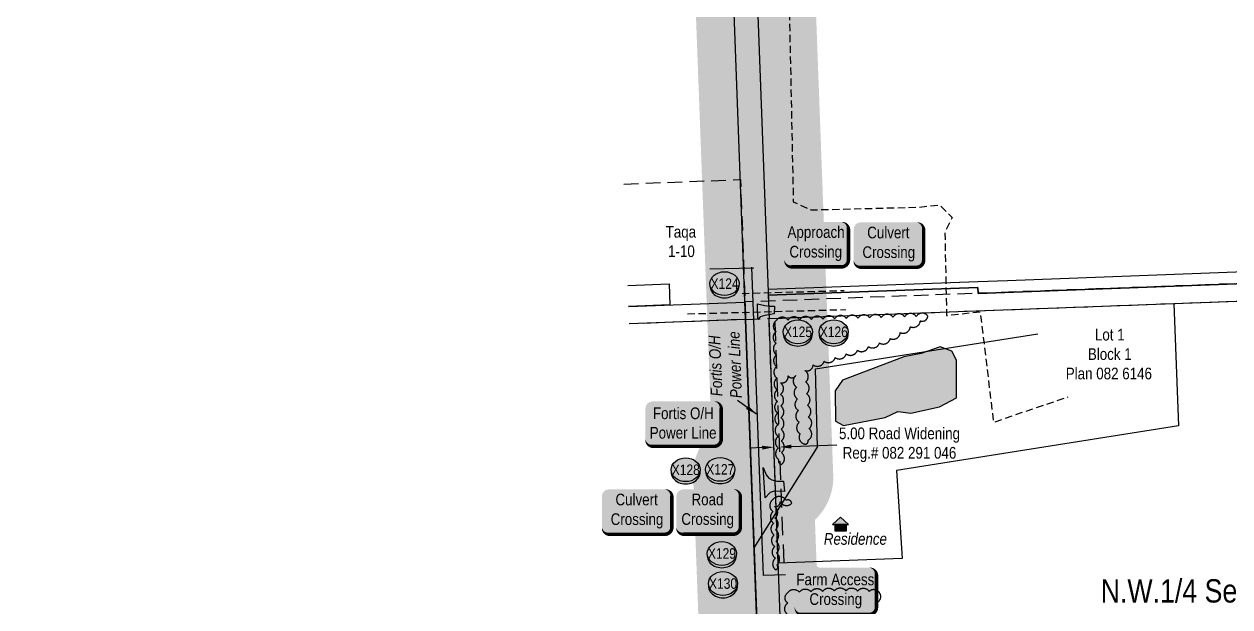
# Model space of a CAD drawing. Extents: x 670596 to 687743, y 5824540 to 5836613.
# Drawn here: x 679690 to 680724, y 5830411 to 5830911 of the extents above; entities that cross this region are included whole.
import ezdxf
from ezdxf.enums import TextEntityAlignment as Align

# ---------------------------------------------------------------- set-up
doc = ezdxf.new("R2010")
doc.units = 0
doc.header["$LTSCALE"] = 5
doc.header["$PDSIZE"] = 0.5
for name, pattern in [('0', [1, 1, 0]), ('foc-ACCESSROAD', [3.75, 2.5, -1.25]), ('HIDDEN2', [4.7625, 3.175, -1.5875]), ('UG_PIPE', [1.875, 1.25, -0.625])]:
    doc.linetypes.add(name, pattern=pattern)
doc.layers.get('Defpoints').update_dxf_attribs({"color": 9})
for name, color, linetype in [('AS-PIPE-UG', 44, 'UG_PIPE'), ('AS-POWER', 104, 'foc-POWER'), ('AS-POWER-T', 104, 'Continuous'), ('AS-RESIDENCE', 14, 'Continuous'), ('AS-ROADS', 254, 'Continuous'), ('AS-TELEPHONE', 224, 'foc-TEL'), ('C-SYMBOL', 7, 'Continuous'), ('CG-NOTES', 7, 'Continuous'), ('F-AR', 190, 'foc-ACCESSROAD'), ('F-RW', 190, 'Continuous'), ('F-WS', 190, 'foc-ACCESSROAD'), ('F-WS-S', 8, 'Continuous'), ('L-SEC', 7, 'Continuous'), ('L-TITLEDB', 4, 'Continuous'), ('L-TITLEDB-T', 4, 'Continuous'), ('P-BUFFER-H 30m', 51, 'Continuous'), ('P-CROSSINGS', 250, 'Continuous'), ('P-TEMP-BLOCKS', 250, 'Continuous'), ('T-BUSH', 110, '0'), ('T-WATER', 160, 'Continuous'), ('T-WATER-H', 133, 'Continuous')]:
    doc.layers.add(name, color=color, linetype=linetype)
doc.layers.add('F-WS-T', color=190, linetype='Continuous', lineweight=9)
doc.layers.add('P-PROPOSED-WL4', color=7, linetype='Continuous', true_color=0x5b5bc8)
doc.styles.add('175L', font='ARIALN.TTF', dxfattribs={"height": 20})
doc.styles.add('80', font='ARIALN.TTF', dxfattribs={"height": 10})
doc.styles.add('80CG', font='ARIALN.TTF', dxfattribs={"height": 10})
doc.styles.add('80LS', font='ARIALNI.TTF', dxfattribs={"height": 10})
doc.styles.add('Crossing', font='ARIALN.TTF', dxfattribs={"height": 10})
doc.styles.add('foc-LtypeFont', font='ARIALN.TTF', dxfattribs={"height": 7.35})
doc.linetypes.add('foc-POWER', pattern='A,6,-1,["P",foc-LtypeFont,S=0.2,R=0,X=-0.625,Y=-0.75],-1.24,4', length=12.24)
doc.linetypes.add('foc-TEL', pattern='A,2,-1,["T",foc-LtypeFont,S=0.2,R=0,X=-0.425,Y=-0.75],-1.24,8', length=12.24)
doc.linetypes.add('foc-TEL-NOLINE', pattern='A,0,-2,["T",foc-LtypeFont,S=0.2,R=0,X=-0.425,Y=-0.75],-10.24', length=12.24)
doc.dimstyles.new('Compass 5 000', dxfattribs={"dimscale": 5, "dimtxt": 9, "dimasz": 2, "dimexe": 0.2, "dimexo": 0.0625, "dimgap": 0.5, "dimtad": 0, "dimtih": 1, "dimtoh": 1, "dimzin": 0, "dimdsep": 46, "dimtxsty": '80CG', "dimcen": 0.1, "dimse1": 1, "dimse2": 1, "dimclrd": 256, "dimclrt": 256, "dimaunit": 1, "dimadec": 4, "dimazin": 0, "dimtfac": 0.06, "dimtofl": 0, "dimtmove": 0, "dimatfit": 1, "dimfxl": 0.2, "dimtolj": 1, "dimtzin": 0, "dimlwd": -1, "dimarcsym": 0})

# ---------------------------------------------------------------- blocks, each defined once
blk = doc.blocks.new('*U487')
h = blk.add_hatch(color=254)
edge = h.paths.add_edge_path()
edge.add_line((-24, -20), (24, -20))
edge.add_arc((24, -14), 6, 270, 360)
edge.add_line((30, -14), (30, 12.5))
edge.add_arc((24, 12.5), 6, 0, 90)
edge.add_line((24, 18.5), (-24, 18.5))
edge.add_arc((-24, 12.5), 6, 90, 180)
edge.add_line((-30, 12.5), (-30, -14))
edge.add_arc((-24, -14), 6, 180, 270)
at = {"color": 160, "flags": 128}
blk.add_lwpolyline([(-24, -20, 3, 3, 0), (24, -20, 3, 3, 0.414214), (30, -14, 3, 3, 0), (30, 12.5, 3, 0, 0.414214), (24, 18.5, 0, 0, 0), (-24, 18.5, 0, 0, 0.414214), (-30, 12.5, 0, 0, 0), (-30, -14, 0, 3, 0.414214)], format="xyseb", close=True, dxfattribs=at)
at = {"color": 160, "style": '80'}
blk.add_attdef('ENTER_TEXT_001', (-26.8, -4.9), '', height=10, dxfattribs=at)
blk = doc.blocks.new('*U840')
h = blk.add_hatch(color=59)
edge = h.paths.add_edge_path()
edge.add_line((-21.5, -20), (21.5, -20))
edge.add_arc((21.5, -14), 6, 270, 360)
edge.add_line((27.5, -14), (27.5, 12.5))
edge.add_arc((21.5, 12.5), 6, 0, 90)
edge.add_line((21.5, 18.5), (-21.5, 18.5))
edge.add_arc((-21.5, 12.5), 6, 90, 180)
edge.add_line((-27.5, 12.5), (-27.5, -14))
edge.add_arc((-21.5, -14), 6, 180, 270)
at = {"color": 1, "flags": 128}
blk.add_lwpolyline([(-21.5, -20, 3, 3, 0), (21.5, -20, 3, 3, 0.414214), (27.5, -14, 3, 3, 0), (27.5, 12.5, 3, 0, 0.414214), (21.5, 18.5, 0, 0, 0), (-21.5, 18.5, 0, 0, 0.414214), (-27.5, 12.5, 0, 0, 0), (-27.5, -14, 0, 3, 0.414214)], format="xyseb", close=True, dxfattribs=at)
blk.add_lwpolyline([(-40.9, -56.6, 0, 7.5, 0), (0, 0, 0, 0, 0)], format="xyseb", dxfattribs=at)
at = {"color": 1, "style": '80'}
blk.add_attdef('ENTER_TEXT_001', (-36.7, -5), '', height=10, dxfattribs=at)
blk = doc.blocks.new('*U841')
h = blk.add_hatch(color=59)
edge = h.paths.add_edge_path()
edge.add_line((-21.5, -20), (21.5, -20))
edge.add_arc((21.5, -14), 6, 270, 360)
edge.add_line((27.5, -14), (27.5, 12.5))
edge.add_arc((21.5, 12.5), 6, 0, 90)
edge.add_line((21.5, 18.5), (-21.5, 18.5))
edge.add_arc((-21.5, 12.5), 6, 90, 180)
edge.add_line((-27.5, 12.5), (-27.5, -14))
edge.add_arc((-21.5, -14), 6, 180, 270)
at = {"color": 1, "flags": 128}
blk.add_lwpolyline([(47.2, 30.2, 0, 7.5, 0), (0, 0, 0, 0, 0)], format="xyseb", dxfattribs=at)
blk.add_lwpolyline([(-21.5, -20, 3, 3, 0), (21.5, -20, 3, 3, 0.414214), (27.5, -14, 3, 3, 0), (27.5, 12.5, 3, 0, 0.414214), (21.5, 18.5, 0, 0, 0), (-21.5, 18.5, 0, 0, 0.414214), (-27.5, 12.5, 0, 0, 0), (-27.5, -14, 0, 3, 0.414214)], format="xyseb", close=True, dxfattribs=at)
at = {"color": 1, "style": '80'}
blk.add_attdef('ENTER_TEXT_001', (-36.7, -5), '', height=10, dxfattribs=at)
blk = doc.blocks.new('*D502')
at = {"layer": 'Defpoints', "color": 0, "transparency": 16777216}
for p in [(680333.3, 5830547.3), (680338.3, 5830548.4), (680338.3, 5830547.5)]:
    blk.add_point(p, dxfattribs=at)
at = {"layer": 'L-TITLEDB-T', "transparency": 16777216}
for p, q in [((680323.3, 5830547.9), (680313.3, 5830547.5)), ((680348.3, 5830548.8), (680387.2, 5830550.3))]:
    blk.add_line(p, q, dxfattribs=at)
for points in [[(680323.2, 5830549.5), (680323.3, 5830546.2), (680333.3, 5830548.3)], [(680348.2, 5830550.5), (680348.3, 5830547.1), (680338.3, 5830548.4)]]:
    blk.add_solid(points, dxfattribs=at)
at = {"layer": 'L-TITLEDB-T', "transparency": 16777216, "insert": (680441, 5830550.3), "char_height": 10, "attachment_point": 5, "style": '80CG'}
blk.add_mtext('\\A1;5.00 Road Widening\\PReg.# 082 291 046', dxfattribs=at)
blk = doc.blocks.new('xing2')
h = blk.add_hatch(color=50)
h.dxf.hatch_style = 1
edge = h.paths.add_edge_path()
edge.add_ellipse((0, 0), major_axis=(-12.5, 0), ratio=0.816297, start_angle=0, end_angle=360)
h = blk.add_hatch(color=250)
h.dxf.hatch_style = 1
edge = h.paths.add_edge_path()
edge.add_ellipse((0, -2), major_axis=(-12.5, 0), ratio=0.816297, start_angle=0, end_angle=180)
edge.add_line((12.5, -2), (12.5, 0))
edge.add_ellipse((0, 0), major_axis=(-12.5, 0), ratio=0.816297, start_angle=0, end_angle=180, ccw=False)
edge.add_line((-12.5, 0), (-12.5, -2))
at = {"color": 250}
blk.add_ellipse((0, 0), major_axis=(-12.5, 0), ratio=0.816297, dxfattribs=at)
blk.add_ellipse((0, -2), major_axis=(-12.5, 0), ratio=0.816297, start_param=0, end_param=3.141593, dxfattribs=at)
at = {"color": 250, "style": 'Crossing'}
blk.add_attdef('CROSSING', text='', height=9, dxfattribs=at).set_placement((0.1, 0), align=Align.MIDDLE_CENTER)
at = {"color": 250, "style": 'Crossing', "flags": 1}
for tag, p in [('OWNER', (0.1, -12.5)), ('DESCRIPTION', (0.1, -25.8)), ('LOCATION', (0.1, -39.3)), ('DWG_REF', (0.1, -52.8))]:
    blk.add_attdef(tag, text='', height=9, dxfattribs=at).set_placement(p, align=Align.MIDDLE_CENTER)
blk = doc.blocks.new('*U526')
h = blk.add_hatch(color=255)
edge = h.paths.add_edge_path()
edge.add_line((-26.5, -20), (26.5, -20))
edge.add_arc((26.5, -14), 6, 270, 360)
edge.add_line((32.5, -14), (32.5, 12.5))
edge.add_arc((26.5, 12.5), 6, 0, 90)
edge.add_line((26.5, 18.5), (-26.5, 18.5))
edge.add_arc((-26.5, 12.5), 6, 90, 180)
edge.add_line((-32.5, 12.5), (-32.5, -14))
edge.add_arc((-26.5, -14), 6, 180, 270)
at = {"color": 104, "flags": 128}
blk.add_lwpolyline([(-26.5, -20, 3, 3, 0), (26.5, -20, 3, 3, 0.414214), (32.5, -14, 3, 3, 0), (32.5, 12.5, 3, 0, 0.414214), (26.5, 18.5, 0, 0, 0), (-26.5, 18.5, 0, 0, 0.414214), (-32.5, 12.5, 0, 0, 0), (-32.5, -14, 0, 3, 0.414214)], format="xyseb", close=True, dxfattribs=at)
blk.add_lwpolyline([(65.6, -45.2, 0, 7.5, 0), (0, 0, 0, 0, 0)], format="xyseb", dxfattribs=at)
at = {"color": 104, "style": '80'}
blk.add_attdef('ENTER_TEXT_001', (-26.8, -4.9), '', height=10, dxfattribs=at)
blk = doc.blocks.new('res_occ')
for points in [[(0.1, 0.89), (-1.26, -0.37), (1.46, -0.37)], [(-0.9, -1.43), (1.1, -1.43), (1.1, -0.37), (-0.9, -0.37)]]:
    blk.add_hatch(color=14).paths.add_polyline_path(points)
at = {"color": 14}
for points in [[(0.1, 0.89), (-1.26, -0.37), (1.46, -0.37)], [(-0.9, -1.43), (1.1, -1.43), (1.1, -0.37), (-0.9, -0.37)]]:
    blk.add_lwpolyline(points, close=True, dxfattribs=at)
blk = doc.blocks.new('*U535')
h = blk.add_hatch(color=71)
edge = h.paths.add_edge_path()
edge.add_line((-29, -21.5), (29, -21.5))
edge.add_arc((29, -15.5), 6, 270, 360)
edge.add_line((35, -15.5), (35, 12.5))
edge.add_arc((29, 12.5), 6, 0, 90)
edge.add_line((29, 18.5), (-29, 18.5))
edge.add_arc((-29, 12.5), 6, 90, 180)
edge.add_line((-35, 12.5), (-35, -15.5))
edge.add_arc((-29, -15.5), 6, 180, 270)
at = {"flags": 128}
blk.add_lwpolyline([(-67.7, 68, 0, 7.5, 0), (0, 0, 0, 0, 0)], format="xyseb", dxfattribs=at)
at = {"color": 250, "flags": 128}
blk.add_lwpolyline([(-29, -21.5, 3, 3, 0), (29, -21.5, 3, 3, 0.414214), (35, -15.5, 3, 3, 0), (35, 12.5, 3, 0, 0.414214), (29, 18.5, 0, 0, 0), (-29, 18.5, 0, 0, 0.414214), (-35, 12.5, 0, 0, 0), (-35, -15.5, 0, 3, 0.414214)], format="xyseb", close=True, dxfattribs=at)
at = {"color": 250, "style": '80'}
blk.add_attdef('ENTER_TEXT_001', (-34.1, 3), '', height=10, dxfattribs=at)

msp = doc.modelspace()

# ---------------------------------------------------------------- hatches: boundary and pattern name
at = {"layer": 'AS-ROADS'}
h = msp.add_hatch(color=256, dxfattribs=at)
h.dxf.hatch_style = 1
h.paths.add_polyline_path([(682678.285, 5832378.284), (682679.237, 5832371.44), (682678.476, 5832368.778), (682676.859, 5832365.926), (682687.322, 5832365.831), (682684.183, 5832370.964), (682682.661, 5832374.577), (682682.566, 5832377.333), (682682.566, 5832379.045)], flags=16)
h.paths.add_polyline_path([(681464.565, 5832333.37), (681471.954, 5832333.222), (681472.545, 5832327.019), (681474.319, 5832324.36), (681475.206, 5832323.326), (681461.314, 5832321.997), (681462.939, 5832325.394), (681463.974, 5832328.2), (681464.252, 5832330.272), (681464.542, 5832331.722)], flags=16)
h.paths.add_polyline_path([(681048.14, 5832317.983), (681052.253, 5832311.083), (681052.694, 5832307.12), (681062.388, 5832306.826), (681060.185, 5832312.404), (681056.954, 5832317.249), (681056.66, 5832320.038)], flags=16)
edge = h.paths.add_edge_path()
edge.add_line((683515.178, 5832287.041), (683508.934, 5832397.566))
edge.add_line((677284.424, 5825051.076), (677268.886, 5825051.076))
h = msp.add_hatch(color=256, dxfattribs=at)
h.dxf.hatch_style = 1
h.paths.add_polyline_path([(680333.417, 5830662.739), (680325.566, 5830661.224), (680321.551, 5830659.976), (680319.41, 5830657.836), (680319.231, 5830671.121), (680325.477, 5830669.694), (680329.67, 5830669.248), (680332.792, 5830669.159), (680333.863, 5830669.159)])
h = msp.add_hatch(color=256, dxfattribs=at)
h.dxf.hatch_style = 1
h.paths.add_polyline_path([(680342.351, 5830510.294), (680333.43, 5830510.577), (680330.032, 5830509.304), (680325.925, 5830504.916), (680324.084, 5830530.956), (680326.775, 5830524.446), (680328.899, 5830521.616), (680331.589, 5830520.2), (680335.837, 5830519.068), (680337.395, 5830519.068), (680340.51, 5830519.068), (680341.502, 5830519.21)])
at = {"layer": 'P-BUFFER-H 30m'}
h = msp.add_hatch(color=256, dxfattribs=at)
h.dxf.hatch_style = 1
edge = h.paths.add_edge_path()
edge.add_line((677190.88, 5826034.364), (676987.84, 5826027.225))
edge.add_line((676987.84, 5826027.225), (676988.351, 5826011.208))
edge.add_arc((676938.382, 5826009.615), 49.994, -120.521047, 1.826075, ccw=False)
edge.add_line((676912.993, 5825966.548), (676909.934, 5825968.352))
edge.add_arc((676935.324, 5826011.418), 49.994, 181.826075, 239.478953, ccw=False)
edge.add_line((676885.355, 5826009.825), (676883.222, 5826076.736))
edge.add_arc((676933.19, 5826078.329), 49.994, 92.013805, 181.826075, ccw=False)
edge.add_line((676931.434, 5826128.292), (677186.782, 5826137.271))
edge.add_line((677186.782, 5826137.271), (677172.574, 5826493.957))
edge.add_arc((677222.529, 5826495.947), 49.994, 182.217236, 182.280935, ccw=False)
edge.add_line((677172.572, 5826494.013), (677161.576, 5826778.028))
edge.add_arc((677211.532, 5826779.962), 49.994, 133.32201, 182.217236, ccw=False)
edge.add_line((677177.232, 5826816.333), (677158.55, 5827298.559))
edge.add_line((677158.55, 5827298.559), (677123.328, 5828102.041))
edge.add_line((677123.328, 5828102.041), (677088.029, 5828904.381))
edge.add_arc((677137.974, 5828906.578), 49.994, 92.094528, 182.519115, ccw=False)
edge.add_line((677136.147, 5828956.539), (677941.688, 5828985.999))
edge.add_line((677941.688, 5828985.999), (678795.39, 5829017.43))
edge.add_arc((678838.014, 5828991.303), 49.994, 92.178655, 148.493114, ccw=False)
edge.add_line((678836.113, 5829041.261), (679095.94, 5829051.145))
edge.add_line((679095.94, 5829051.145), (679103.038, 5829053.867))
edge.add_arc((679120.935, 5829007.187), 49.994, 92.18666, 110.977343, ccw=False)
edge.add_line((679119.028, 5829057.144), (679561.069, 5829074.022))
edge.add_arc((679566.877, 5829024.367), 49.994, 92.195397, 96.67124, ccw=False)
edge.add_line((679564.962, 5829074.324), (680316.807, 5829103.147))
edge.add_line((680316.807, 5829103.147), (680289.029, 5829852.071))
edge.add_line((680289.029, 5829852.071), (680264.054, 5830522.758))
edge.add_arc((680314.013, 5830524.619), 49.994, 133.258056, 182.132573, ccw=False)
edge.add_line((680279.753, 5830561.028), (680276.196, 5830656.553))
edge.add_line((680276.196, 5830656.553), (680246.213, 5831460.206))
edge.add_line((680246.213, 5831460.206), (680215.351, 5832284.366))
edge.add_arc((680265.309, 5832286.237), 49.994, 92.148626, 182.144523, ccw=False)
edge.add_line((680263.435, 5832336.196), (681068.877, 5832366.415))
edge.add_line((681068.877, 5832366.415), (681821.401, 5832394.716))
edge.add_line((681821.401, 5832394.716), (681805.598, 5832816.244))
edge.add_arc((681855.557, 5832818.117), 49.994, 143.113192, 182.146882, ccw=False)
edge.add_line((681815.571, 5832848.125), (681834.732, 5832873.657))
edge.add_arc((681874.718, 5832843.649), 49.994, 2.145927, 143.113192, ccw=False)
edge.add_line((681924.677, 5832845.521), (681941.401, 5832399.193))
edge.add_line((681941.401, 5832399.193), (682694.705, 5832426.985))
edge.add_line((682694.705, 5832426.985), (683448.059, 5832454.84))
edge.add_line((683448.059, 5832454.84), (683412.219, 5833411.237))
edge.add_arc((683462.178, 5833413.109), 49.994, 133.562272, 182.146115, ccw=False)
edge.add_line((683427.725, 5833449.336), (683406.047, 5834013.774))
edge.add_line((683406.047, 5834013.774), (683375.916, 5834817.728))
edge.add_line((683375.916, 5834817.728), (683345.977, 5835624.47))
edge.add_arc((683395.936, 5835626.324), 49.994, 92.287428, 182.125311, ccw=False)
edge.add_line((683393.941, 5835676.278), (684197.29, 5835708.367))
edge.add_line((684197.29, 5835708.367), (684908.467, 5835736.78))
edge.add_line((684908.467, 5835736.78), (684942.361, 5835811.073))
edge.add_arc((684987.845, 5835790.323), 49.994, 65.131456, 155.476492, ccw=False)
edge.add_line((685008.869, 5835835.681), (685028.667, 5835826.504))
edge.add_arc((685007.643, 5835781.146), 49.994, -16.068914, 65.131456, ccw=False)
edge.add_line((685055.684, 5835767.308), (685044.658, 5835729.031))
edge.add_line((685044.658, 5835729.031), (685314.688, 5835739.386))
edge.add_arc((685316.604, 5835689.429), 49.994, 34.222356, 92.196177, ccw=False)
edge.add_line((685357.942, 5835717.546), (685598.018, 5835364.582))
edge.add_line((685598.018, 5835364.582), (685834.75, 5835370.452))
edge.add_arc((685835.99, 5835320.474), 49.994, 2.198313, 91.420588, ccw=False)
edge.add_line((685885.947, 5835322.392), (685911.192, 5834664.749))
edge.add_line((685911.192, 5834664.749), (686635.77, 5834691.532))
edge.add_line((686635.77, 5834691.532), (686625.993, 5834943.667))
edge.add_line((686625.993, 5834943.667), (686625.603, 5834953.705))
edge.add_arc((686675.56, 5834955.642), 49.994, 92.288875, 182.220798, ccw=False)
edge.add_line((686673.563, 5835005.596), (687058.366, 5835020.976))
edge.add_arc((687098.555, 5834991.24), 49.994, 92.512715, 143.501535, ccw=False)
edge.add_line((687096.363, 5835041.186), (687099.36, 5835041.317))
edge.add_arc((687101.551, 5834991.372), 49.994, 2.512715, 92.512715, ccw=False)
edge.add_line((687151.497, 5834993.563), (687152.446, 5834971.929))
edge.add_arc((687102.501, 5834969.737), 49.994, -87.487492, 2.512715, ccw=False)
edge.add_line((687104.692, 5834919.791), (687096.429, 5834919.429))
edge.add_arc((687094.238, 5834969.375), 49.994, 272.288873, 272.512507, ccw=False)
edge.add_line((687096.234, 5834919.421), (686730.564, 5834904.805))
edge.add_line((686730.564, 5834904.805), (686741.01, 5834635.46))
edge.add_arc((686691.053, 5834633.523), 49.994, -87.779202, 2.220798, ccw=False)
edge.add_line((686692.991, 5834583.567), (686662.171, 5834582.372))
edge.add_arc((686660.234, 5834632.328), 49.994, 247.182957, 272.220798, ccw=False)
edge.add_line((686640.846, 5834586.246), (686635.568, 5834588.467))
edge.add_line((686635.568, 5834588.467), (685862.114, 5834559.877))
edge.add_arc((685860.267, 5834609.837), 49.994, 182.198313, 272.116949, ccw=False)
edge.add_line((685810.31, 5834607.919), (685785.041, 5835266.201))
edge.add_line((685785.041, 5835266.201), (685571.688, 5835260.91))
edge.add_arc((685570.449, 5835310.888), 49.994, 214.222356, 271.420588, ccw=False)
edge.add_line((685529.111, 5835282.771), (685289.298, 5835635.35))
edge.add_line((685289.298, 5835635.35), (685002.226, 5835624.341))
edge.add_line((685002.226, 5835624.341), (684975.431, 5835623.27))
edge.add_arc((684973.435, 5835673.224), 49.994, 229.837958, 272.287782, ccw=False)
edge.add_line((684941.192, 5835635.018), (684201.401, 5835605.462))
edge.add_line((684201.401, 5835605.462), (683450.853, 5835575.482))
edge.add_line((683450.853, 5835575.482), (683478.831, 5834821.566))
edge.add_line((683478.831, 5834821.566), (683508.96, 5834017.677))
edge.add_line((683508.96, 5834017.677), (683532.192, 5833412.794))
edge.add_arc((683482.235, 5833410.876), 49.994, -46.495355, 2.199485, ccw=False)
edge.add_line((683516.651, 5833374.614), (683552.96, 5832405.714))
edge.add_arc((683503.001, 5832403.842), 49.994, -87.882475, 2.146115, ccw=False)
edge.add_line((683504.848, 5832353.882), (682698.506, 5832324.068))
edge.add_line((682698.506, 5832324.068), (681892.271, 5832294.323))
edge.add_arc((681890.428, 5832344.283), 49.994, 264.056445, 272.112898, ccw=False)
edge.add_arc((681876.342, 5832343.751), 49.994, 272.153947, 280.265865, ccw=False)
edge.add_line((681878.221, 5832293.793), (681072.743, 5832263.5))
edge.add_line((681072.743, 5832263.5), (680320.249, 5832235.268))
edge.add_line((680320.249, 5832235.268), (680349.128, 5831464.053))
edge.add_line((680349.128, 5831464.053), (680379.111, 5830660.389))
edge.add_line((680379.111, 5830660.389), (680384.182, 5830524.23))
edge.add_arc((680334.223, 5830522.37), 49.994, -46.742123, 2.132739, ccw=False)
edge.add_line((680368.483, 5830485.96), (680391.945, 5829855.896))
edge.add_line((680391.945, 5829855.896), (680421.685, 5829054.073))
edge.add_arc((680371.726, 5829052.22), 49.994, -87.804603, 2.124156, ccw=False)
edge.add_line((680373.641, 5829002.263), (679575.799, 5828971.677))
edge.add_arc((679569.977, 5829021.331), 49.994, 272.18666, 276.686638, ccw=False)
edge.add_line((679571.885, 5828971.373), (679131.72, 5828954.566))
edge.add_line((679131.72, 5828954.566), (679124.618, 5828951.844))
edge.add_arc((679106.72, 5828998.524), 49.994, 272.178655, 290.977343, ccw=False)
edge.add_line((679108.621, 5828948.566), (678884.632, 5828940.045))
edge.add_arc((678841.974, 5828966.116), 49.994, 272.108492, 328.568358, ccw=False)
edge.add_line((678843.813, 5828916.156), (677945.465, 5828883.082))
edge.add_line((677945.465, 5828883.082), (677193.263, 5828855.571))
edge.add_line((677193.263, 5828855.571), (677226.216, 5828106.56))
edge.add_line((677226.216, 5828106.56), (677261.444, 5827302.934))
edge.add_arc((677211.498, 5827300.745), 49.994, 2.218614, 2.510029, ccw=False)
edge.add_line((677261.454, 5827302.68), (677281.716, 5826779.679))
edge.add_arc((677231.76, 5826777.743), 49.994, -46.679478, 2.218614, ccw=False)
edge.add_line((677266.06, 5826741.371), (677275.481, 5826498.026))
edge.add_line((677275.481, 5826498.026), (677306.827, 5825711.068))
edge.add_line((677306.827, 5825711.068), (677315.471, 5825699.601))
edge.add_arc((677275.552, 5825669.505), 49.994, 1.988412, 37.013358, ccw=False)
edge.add_line((677325.515, 5825671.239), (677327.417, 5825616.478))
edge.add_arc((677277.453, 5825614.743), 49.994, -88.099944, 1.988412, ccw=False)
edge.add_line((677279.111, 5825564.777), (677258.016, 5825564.077))
edge.add_arc((677256.359, 5825614.043), 49.994, 181.98998, 271.900056, ccw=False)
edge.add_line((677206.395, 5825612.307), (677206.156, 5825619.185))
edge.add_line((677206.156, 5825619.185), (676448.534, 5825593.112))
edge.add_line((676448.534, 5825593.112), (675621.606, 5825565.447))
edge.add_line((675621.606, 5825565.447), (674813.811, 5825535.401))
edge.add_line((674813.811, 5825535.401), (674006.072, 5825504.83))
edge.add_line((674006.072, 5825504.83), (673985.967, 5825504.069))
edge.add_arc((673984.076, 5825554.027), 49.994, 271.847905, 272.16748, ccw=False)
edge.add_line((673985.688, 5825504.06), (673184.703, 5825478.217))
edge.add_line((673184.703, 5825478.217), (672384.069, 5825452.353))
edge.add_line((672384.069, 5825452.353), (672364.028, 5825451.705))
edge.add_line((672364.028, 5825451.705), (671562.255, 5825423.567))
edge.add_line((671562.255, 5825423.567), (671405.716, 5825418.102))
edge.add_line((671405.716, 5825418.102), (671360.474, 5825352.878))
edge.add_line((671360.474, 5825352.878), (671368.43, 5825306.565))
edge.add_line((671368.43, 5825306.565), (671377.864, 5825268.225))
edge.add_line((671377.864, 5825268.225), (671395.798, 5825272.31))
edge.add_arc((671406.901, 5825223.564), 49.994, 6.188841, 102.831332, ccw=False)
edge.add_line((671456.604, 5825228.954), (671457.842, 5825217.538))
edge.add_line((671457.842, 5825217.538), (671465.055, 5825159.957))
edge.add_line((671465.055, 5825159.957), (671491.712, 5825126.618))
edge.add_arc((671452.666, 5825095.397), 49.994, 1.309193, 38.645258, ccw=False)
edge.add_line((671502.646, 5825096.54), (671503.523, 5825058.17))
edge.add_arc((671453.542, 5825057.028), 49.994, -32.601957, 1.309193, ccw=False)
edge.add_line((671495.659, 5825030.091), (671398.31, 5824877.882))
edge.add_arc((671356.193, 5824904.819), 49.994, 193.727388, 327.398043, ccw=False)
edge.add_arc((671355.09, 5824908.662), 49.994, 147.398016, 198.310676, ccw=False)
edge.add_line((671312.974, 5824935.599), (671400.193, 5825071.97))
edge.add_line((671400.193, 5825071.97), (671400.095, 5825076.287))
edge.add_line((671400.095, 5825076.287), (671375.283, 5825107.317))
edge.add_arc((671414.33, 5825138.538), 49.994, 187.140394, 218.645258, ccw=False)
edge.add_line((671364.724, 5825132.324), (671361.401, 5825158.85))
edge.add_line((671361.401, 5825158.85), (671349.952, 5825156.242))
edge.add_arc((671338.849, 5825204.987), 49.994, 193.822991, 282.831332, ccw=False)
edge.add_line((671290.303, 5825193.043), (671268.001, 5825283.686))
edge.add_arc((671319.46, 5825296.347), 52.994, 189.747991, 193.822991, ccw=False)
edge.add_line((671267.231, 5825287.374), (671255.511, 5825355.596))
edge.add_arc((671307.74, 5825364.568), 52.994, 145.253591, 189.747991, ccw=False)
edge.add_line((671264.195, 5825394.772), (671336.235, 5825498.63))
edge.add_arc((671377.314, 5825470.137), 49.994, 91.999391, 145.253591, ccw=False)
edge.add_line((671375.57, 5825520.1), (671558.652, 5825526.492))
edge.add_line((671558.652, 5825526.492), (672360.486, 5825554.632))
edge.add_arc((672362.239, 5825504.669), 49.994, 91.85035, 92.009966, ccw=False)
edge.add_line((672360.625, 5825554.636), (672380.743, 5825555.286))
edge.add_line((672380.743, 5825555.286), (673181.379, 5825581.151))
edge.add_line((673181.379, 5825581.151), (673982.227, 5825606.989))
edge.add_line((673982.227, 5825606.989), (674002.177, 5825607.744))
edge.add_line((674002.177, 5825607.744), (674809.949, 5825638.317))
edge.add_line((674809.949, 5825638.317), (675617.882, 5825668.367))
edge.add_arc((675619.741, 5825618.408), 49.994, 91.916118, 92.130078, ccw=False)
edge.add_line((675618.069, 5825668.374), (676445.042, 5825696.04))
edge.add_line((676445.042, 5825696.04), (677203.317, 5825722.136))
edge.add_line((677203.317, 5825722.136), (677190.88, 5826034.364))
at = {"layer": 'P-PROPOSED-WL4'}
h = msp.add_hatch(color=256, dxfattribs=at)
h.dxf.hatch_style = 1
h.paths.add_polyline_path([(678776.296, 5828963.673), (678841.971, 5828966.182), (678841.125, 5828988.417), (679106.688, 5828998.52), (679121.511, 5829004.203), (679569.887, 5829021.324), (679569.882, 5829021.477), (680371.726, 5829052.22), (680341.986, 5829854.036), (680317.122, 5830521.733), (680334.223, 5830522.37), (680329.152, 5830658.525), (680299.169, 5831462.182), (680268.419, 5832283.352), (681070.864, 5832313.458), (681876.342, 5832343.751), (681858.595, 5832817.167), (681872.038, 5832835.08), (681890.428, 5832344.283), (682696.659, 5832374.028), (683503.001, 5832403.842), (683472.74, 5833211.369), (683442.117, 5834015.03), (683432.361, 5834275.239), (683449.254, 5834275.872), (683428.872, 5834819.712), (683399.237, 5835618.269), (683396.239, 5835618.158), (683425.874, 5834819.601), (683446.144, 5834278.757), (683429.251, 5834278.124), (683439.12, 5834014.917), (683469.906, 5833211.408), (683499.891, 5832406.729), (682696.548, 5832377.025), (681893.313, 5832347.391), (681874.718, 5832843.649), (681855.557, 5832818.117), (681873.232, 5832346.636), (681070.751, 5832316.456), (680265.309, 5832286.237), (680296.172, 5831462.07), (680326.155, 5830658.414), (680331.114, 5830525.256), (680314.013, 5830524.619), (680338.988, 5829853.924), (680368.617, 5829055.102), (679566.787, 5829024.36), (679566.792, 5829024.207), (679120.901, 5829007.182), (679106.077, 5829001.498), (678838.014, 5828991.3), (678838.86, 5828969.065), (678776.238, 5828966.688)])
at = {"layer": 'T-WATER-H'}
h = msp.add_hatch(color=256, dxfattribs=at)
h.dxf.hatch_style = 1
h.paths.add_polyline_path([(680444.741, 5830625.706), (680392.129, 5830605.875), (680385.815, 5830596.56), (680386.116, 5830570.72), (680393.03, 5830566.814), (680428.807, 5830573.725), (680439.63, 5830578.833), (680450.754, 5830577.33), (680475.406, 5830582.739), (680489.837, 5830590.551), (680489.837, 5830623.001), (680485.929, 5830630.513), (680476.007, 5830634.419), (680459.472, 5830628.71)])

# ---------------------------------------------------------------- linework, layer by layer
at = {"layer": 'AS-PIPE-UG', "flags": 128}
for points in [[(680323.456, 5832035.971), (680349.922, 5830758.552), (680364.994, 5830751.72), (680455.932, 5830753.976), (680475.484, 5830755.813), (680486.105, 5830745.226), (680479.891, 5830732.844), (680481.365, 5830661.184), (680510.232, 5830664.358), (680521.578, 5830569.654), (680585.738, 5830591.493)], [(680305.928, 5830680.085), (680393.54, 5830682.582)], [(680259.291, 5830662.606), (680394.872, 5830666.268)]]:
    msp.add_lwpolyline(points, dxfattribs=at)
at = {"layer": 'AS-POWER', "flags": 128}
for points in [[(680278.415, 5830701.057), (680315.992, 5830702.1)], [(680323.193, 5830468.135), (680314.41, 5830702.492)], [(680343.141, 5830438.788), (680324.312, 5830438.295), (680323.193, 5830468.135)]]:
    msp.add_lwpolyline(points, dxfattribs=at)
at = {"layer": 'AS-ROADS', "const_width": 6.999, "flags": 128}
msp.add_lwpolyline([(680254.567, 5832275.755), (680287.187, 5831451.685), (680349.785, 5829830.014), (680382.142, 5828929.75)], dxfattribs=at)
at = {"layer": 'AS-ROADS', "flags": 128}
for points in [[(680333.417, 5830662.739), (680325.566, 5830661.224), (680321.551, 5830659.976), (680319.41, 5830657.836), (680319.231, 5830671.121), (680325.477, 5830669.694), (680329.67, 5830669.248), (680332.792, 5830669.159), (680333.863, 5830669.159)], [(680342.351, 5830510.294), (680333.43, 5830510.577), (680330.032, 5830509.304), (680325.925, 5830504.916), (680324.084, 5830530.956), (680326.775, 5830524.446), (680328.899, 5830521.616), (680331.589, 5830520.2), (680335.837, 5830519.068), (680337.395, 5830519.068), (680340.51, 5830519.068), (680341.502, 5830519.21)]]:
    msp.add_lwpolyline(points, close=True, dxfattribs=at)
at = {"layer": 'AS-TELEPHONE', "linetype": 'foc-TEL-NOLINE', "flags": 128}
msp.add_lwpolyline([(680372.727, 5828929.393), (680369.563, 5829029.677), (680338.988, 5829853.924), (680309.054, 5830657.797), (680279.079, 5831461.434), (680248.931, 5832265.513), (680218.251, 5833089.549), (680214.521, 5833189.467)], dxfattribs=at)
at = {"layer": 'AS-TELEPHONE', "flags": 128}
msp.add_lwpolyline([(680316.349, 5830461.884), (680370.56, 5830548.338), (680368.878, 5830615.573), (680559.72, 5830645.332)], dxfattribs=at)
at = {"layer": 'F-AR', "flags": 128}
for points in [[(681033.763, 5830684.762), (681031.645, 5830686.73), (681044.118, 5830700.158), (680308.496, 5830672.784)], [(680309.054, 5830657.797), (681033.762, 5830684.764)]]:
    msp.add_lwpolyline(points, dxfattribs=at)
at = {"layer": 'F-RW', "flags": 128}
for points in [[(681224.081, 5830894.085), (681142.155, 5830805.932), (681127.728, 5830790.409), (681053.564, 5830710.536), (680533.56, 5830691.003), (680508.139, 5830690.048), (680328.261, 5830683.474), (680328.386, 5830678.479)], [(681224.609, 5830879.988), (681142.68, 5830791.879), (681058.023, 5830700.7), (680508.513, 5830680.058), (680508.325, 5830685.053), (680328.386, 5830678.479), (680329.152, 5830658.525), (680676.312, 5830671.356), (681064.787, 5830685.947), (681143.472, 5830770.606), (681225.404, 5830858.771)], [(680328.386, 5830678.479), (680508.325, 5830685.053), (680508.513, 5830680.058), (681058.023, 5830700.7), (681142.68, 5830791.879), (681224.609, 5830879.988)], [(680207.912, 5830686.887), (680243.385, 5830688.24), (680244.048, 5830670.285), (680208.582, 5830668.924)], [(680208.582, 5830668.921), (680308.465, 5830672.745), (680309.054, 5830657.797), (680209.139, 5830653.978)]]:
    msp.add_lwpolyline(points, dxfattribs=at)
at = {"layer": 'F-WS', "flags": 128}
for points in [[(680204.667, 5830773.88), (680304.582, 5830777.698), (680309.054, 5830657.797)], [(680309.054, 5830657.797), (680209.139, 5830653.978)]]:
    msp.add_lwpolyline(points, dxfattribs=at)
at = {"layer": 'F-WS-S', "flags": 128}
msp.add_lwpolyline([(680309.054, 5830657.797), (680325.142, 5830225.75)], dxfattribs=at)
at = {"layer": 'L-SEC', "flags": 128}
for points in [[(680299.169, 5831462.182), (680329.152, 5830658.525)], [(680309.054, 5830657.797), (680279.079, 5831461.434)], [(680329.152, 5830658.525), (681131.725, 5830688.462)], [(680309.054, 5830657.797), (680209.139, 5830653.978)], [(680309.054, 5830657.797), (680338.988, 5829853.924)], [(680359.089, 5829854.662), (680329.152, 5830658.525)]]:
    msp.add_lwpolyline(points, dxfattribs=at)
at = {"layer": 'L-TITLEDB', "flags": 128}
msp.add_lwpolyline([(680676.312, 5830671.356), (680680.246, 5830566.731), (680438.549, 5830528.335), (680443.189, 5830452.779), (680336.972, 5830448.852), (680329.152, 5830658.525)], close=True, dxfattribs=at)
at = {"layer": 'L-TITLEDB', "linetype": 'HIDDEN2', "flags": 128}
for points in [[(680336.972, 5830448.852), (680329.152, 5830658.525)], [(680341.968, 5830449.039), (680334.148, 5830658.712)]]:
    msp.add_lwpolyline(points, dxfattribs=at)
at = {"layer": 'T-BUSH', "flags": 128}
for points in [[(680465.34, 5830660.717, 0.52056705), (680455.346, 5830660.43, 0.52056705), (680445.351, 5830660.142, 0.52056705), (680435.357, 5830659.854, 0.52056705), (680425.362, 5830659.566, 0.52056705), (680415.367, 5830659.279, 0.52056705), (680405.373, 5830658.991, 0.52056705), (680395.378, 5830658.703, 0.52056705), (680385.383, 5830658.415, 0.52056705), (680375.389, 5830658.128, 0.52056705), (680365.394, 5830657.84, 0.52056705), (680355.4, 5830657.552, 0.52056705), (680345.405, 5830657.264, 0.52056705), (680335.41, 5830656.977, 0.52056705), (680335.112, 5830647.465, 0.52056705), (680335.323, 5830637.469, 0.52056705), (680335.535, 5830627.472, 0.52056705), (680335.747, 5830617.476, 0.52056705), (680335.958, 5830607.479, 0.52056705), (680336.17, 5830597.483, 0.52056705), (680336.382, 5830587.486, 0.52056705), (680336.593, 5830577.49, 0.52056705), (680336.805, 5830567.493, 0.52056705), (680337.017, 5830557.497, 0.52056705), (680337.228, 5830547.5, 0.52056705), (680337.44, 5830537.504, 0.52056705), (680339.799, 5830533.539, 0.52056705), (680339.664, 5830543.536, 0.52056705), (680339.529, 5830553.534, 0.52056705), (680339.394, 5830563.532, 0.52056705), (680339.258, 5830573.53, 0.52056705), (680339.123, 5830583.528, 0.52056705), (680338.988, 5830593.526, 0.52056705), (680338.853, 5830603.524, 0.52056705), (680345.553, 5830609.364, 0.52056705), (680352.086, 5830609.602, 0.52056705), (680352.823, 5830599.63, 0.52056705), (680353.559, 5830589.658, 0.52056705), (680354.296, 5830579.687, 0.52056705), (680355.032, 5830569.715, 0.52056705), (680355.769, 5830559.744, 0.52056705), (680359.658, 5830550.954, 0.52056705), (680362.715, 5830554.275, 0.52056705), (680363.499, 5830564.2, 0.52056705), (680362.757, 5830574.171, 0.52056705), (680362.015, 5830584.142, 0.52056705), (680361.274, 5830594.113, 0.52056705), (680360.532, 5830604.085, 0.52056705), (680359.791, 5830614.056, 0.52056705), (680366.9, 5830618.79, 0.52056705), (680376.391, 5830621.936, 0.52056705), (680385.882, 5830625.081, 0.52056705), (680395.373, 5830628.227, 0.52056705), (680404.864, 5830631.372, 0.52056705), (680414.355, 5830634.518, 0.52056705), (680423.846, 5830637.663, 0.52056705), (680433.073, 5830641.391, 0.52056705), (680441.686, 5830646.469, 0.52056705), (680450.299, 5830651.548, 0.52056705), (680458.912, 5830656.627, 0.52056705)], [(680332.106, 5830503.039, 0.52056705), (680332.601, 5830493.053, 0.52056705), (680333.096, 5830483.066, 0.52056705), (680333.59, 5830473.08, 0.52056705), (680334.085, 5830463.093, 0.52056705), (680334.58, 5830453.107, 0.52056705), (680335.074, 5830443.12, 0.52056705), (680335.827, 5830447.522, 0.52056705), (680335.407, 5830457.512, 0.52056705), (680334.986, 5830467.502, 0.52056705), (680334.566, 5830477.492, 0.52056705), (680334.145, 5830487.482, 0.52056705), (680333.725, 5830497.472, 0.52056705), (680338.658, 5830501.562, 0.52056705), (680348.56, 5830500.176, 0.52056705), (680343.867, 5830502.777, 0.52056705)], [(680345.068, 5830423.51, -0.52056705), (680355.059, 5830423.891, -0.52056705), (680365.051, 5830424.273, -0.52056705), (680375.042, 5830424.654, -0.52056705), (680385.034, 5830425.035, -0.52056705), (680395.029, 5830425.046, -0.52056705), (680405.026, 5830424.869, -0.52056705), (680415.023, 5830424.692, -0.52056705), (680423.657, 5830423.593, -0.52056705), (680420.106, 5830414.246, -0.52056705), (680416.554, 5830404.899, -0.52056705), (680412.633, 5830395.709, -0.52056705), (680408.412, 5830386.645, -0.52056705), (680402.74, 5830378.77, -0.52056705), (680394.675, 5830372.86, -0.52056705), (680386.486, 5830367.128, -0.52056705), (680378.165, 5830361.584, -0.52056705), (680371.116, 5830354.709, -0.52056705), (680364.305, 5830347.859, -0.52056705), (680354.861, 5830344.576, -0.52056705), (680345.722, 5830344.68, -0.52056705), (680345.639, 5830354.678, -0.52056705), (680345.556, 5830364.676, -0.52056705), (680345.473, 5830374.675, -0.52056705), (680345.39, 5830384.673, -0.52056705), (680345.307, 5830394.672, -0.52056705), (680345.224, 5830404.67, -0.52056705), (680345.141, 5830414.668, -0.52056705)]]:
    msp.add_lwpolyline(points, format="xyb", close=True, dxfattribs=at)
at = {"layer": 'T-WATER', "flags": 128}
msp.add_lwpolyline([(680444.741, 5830625.706), (680392.129, 5830605.875), (680385.815, 5830596.56), (680386.116, 5830570.72), (680393.03, 5830566.814), (680428.807, 5830573.725), (680439.63, 5830578.833), (680450.754, 5830577.33), (680475.406, 5830582.739), (680489.837, 5830590.551), (680489.837, 5830623.001), (680485.929, 5830630.513), (680476.007, 5830634.419), (680459.472, 5830628.71)], close=True, dxfattribs=at)

# ---------------------------------------------------------------- block references
at = {"layer": 'AS-POWER-T'}
ref = msp.add_blockref('*U526', (680255.611, 5830569.012), dxfattribs=dict(at, xscale=0.9996940109100588, yscale=0.9996940109100588, zscale=0.9996940109100588))
ref.add_attrib('ENTER_TEXT_001', 'Fortis O/H', (680229.517, 5830572.338), dxfattribs={"layer": '0', "color": 104, "height": 9.9969, "style": '80'})
ref.add_attrib('ENTER_TEXT_002', 'Power Line', (680226.776, 5830555.676), dxfattribs={"layer": '0', "color": 104, "height": 9.9969, "style": '80'})
at = {"layer": 'AS-RESIDENCE', "xscale": 5, "yscale": 5, "zscale": 5}
msp.add_blockref('res_occ', (680389.977, 5830483.821), dxfattribs=at)
at = {"layer": 'CG-NOTES'}
ref = msp.add_blockref('*U840', (680369.756, 5830722.831), dxfattribs=dict(at, xscale=0.998822180558433, yscale=0.998822180558433, zscale=0.998822180558433))
ref.add_attrib('ENTER_TEXT_001', 'Approach', (680344.966, 5830727.721), dxfattribs={"layer": '0', "color": 1, "height": 9.9882, "style": '80'})
ref.add_attrib('ENTER_TEXT_002', 'Crossing', (680346.612, 5830710.897), dxfattribs={"layer": '0', "color": 1, "height": 9.9882, "style": '80'})
ref = msp.add_blockref('*U487', (680431.691, 5830722.514), dxfattribs=dict(at, xscale=0.9998710000250061, yscale=0.9998710000250061, zscale=0.9998710000250061))
ref.add_attrib('ENTER_TEXT_001', 'Culvert', (680413.314, 5830727.316), dxfattribs={"layer": '0', "color": 160, "height": 9.9987, "style": '80'})
ref.add_attrib('ENTER_TEXT_002', 'Crossing', (680409.218, 5830710.475), dxfattribs={"layer": '0', "color": 160, "height": 9.9987, "style": '80'})
ref = msp.add_blockref('*U841', (680277.051, 5830493.637), dxfattribs=dict(at, xscale=0.998822180558433, yscale=0.998822180558433, zscale=0.998822180558433))
ref.add_attrib('ENTER_TEXT_001', 'Road', (680262.661, 5830498.527), dxfattribs={"layer": '0', "color": 1, "height": 9.9882, "style": '80'})
ref.add_attrib('ENTER_TEXT_002', 'Crossing', (680253.906, 5830481.703), dxfattribs={"layer": '0', "color": 1, "height": 9.9882, "style": '80'})
ref = msp.add_blockref('*U487', (680215.778, 5830493.619), dxfattribs=dict(at, xscale=0.9998710000250061, yscale=0.9998710000250061, zscale=0.9998710000250061))
ref.add_attrib('ENTER_TEXT_001', 'Culvert', (680197.401, 5830498.422), dxfattribs={"layer": '0', "color": 160, "height": 9.9987, "style": '80'})
ref.add_attrib('ENTER_TEXT_002', 'Crossing', (680193.305, 5830481.58), dxfattribs={"layer": '0', "color": 160, "height": 9.9987, "style": '80'})
at = {"layer": 'P-CROSSINGS', "xscale": 0.9997520153760012, "yscale": 0.9997520153760012, "zscale": 0.9997520153760012}
for p, values in [((680290.891, 5830688.484), {'CROSSING': 'X124'}), ((680353.859, 5830647.186), {'CROSSING': 'X125'}), ((680384.56, 5830647.186), {'CROSSING': 'X126'}), ((680257.619, 5830528.941), {'CROSSING': 'X128'}), ((680287.186, 5830529.249), {'CROSSING': 'X127'}), ((680288.62, 5830457.183), {'CROSSING': 'X129'}), ((680289.582, 5830431.371), {'CROSSING': 'X130'})]:
    msp.add_blockref('xing2', p, dxfattribs=at).add_auto_attribs(values)
at = {"layer": 'P-TEMP-BLOCKS'}
ref = msp.add_blockref('*U535', (680386.233, 5830426.402), dxfattribs=at)
ref.add_attrib('ENTER_TEXT_001', 'Farm Access', (680352.553, 5830429.904), dxfattribs={"layer": '0', "color": 250, "height": 10, "style": '80'})
ref.add_attrib('ENTER_TEXT_002', 'Crossing', (680363.757, 5830413.06), dxfattribs={"layer": '0', "color": 250, "height": 10, "style": '80'})

# ---------------------------------------------------------------- texts
at = {"layer": 'AS-POWER-T', "insert": (680279.26, 5830589.18), "char_height": 9.99876, "attachment_point": 1, "rotation": 92.132573, "style": '175L'}
msp.add_mtext_dynamic_manual_height_columns('\\pi2.5566;{\\fArial Narrow|b0|i1|c0|p34;Fortis O/H\\P\\pi0.32976;Power Line}', width=57.1191, gutter_width=100, heights=[0], dxfattribs=at)
at = {"layer": 'AS-RESIDENCE', "style": '80LS'}
msp.add_text('Residence', height=9.9988, dxfattribs=at).set_placement((680403.187, 5830469.64), align=Align.MIDDLE_CENTER)
at = {"layer": 'C-SYMBOL', "color": 3, "style": '175L'}
msp.add_text('N.W.1/4 Sec. 2-42-3-W.5M.', height=19.99752, dxfattribs=at).set_placement((680754.244, 5830409.118), align=Align.BOTTOM_CENTER)
at = {"layer": 'F-WS-T', "insert": (680231.776, 5830737.953), "char_height": 9.99876, "attachment_point": 1, "style": '175L'}
msp.add_mtext_dynamic_manual_height_columns('\\pi8.6731;Taqa\\P\\pi10.767;1-10', width=42.66358, gutter_width=100, heights=[0], dxfattribs=at)

# ---------------------------------------------------------------- dimensions: what is measured, and where the dimension line sits
at = {"layer": 'L-TITLEDB-T'}
dim = msp.add_linear_dim(base=(680338.261, 5830548.443), p1=(680333.299, 5830547.337), p2=(680338.295, 5830547.524), angle=2.135931, text='5.00 Road Widening\\PReg.# 082 291 046', dimstyle='Compass 5 000', dxfattribs=at)
dim.commit()
dim.dimension.update_dxf_attribs({"geometry": '*D502', "text_midpoint": (680440.955, 5830550.267), "dimtype": 161})

# ---------------------------------------------------------------- leaders
at = {"layer": 'AS-POWER-T', "path_type": 1}
msp.add_leader([(680318.435, 5830576.493), (680302.076, 5830588.384)], dimstyle='Compass 5 000', override={"dimgap": 0.5, "dimtad": 0}, dxfattribs=at)

# ---------------------------------------------------------------- next in the draw order: texts
at = {"layer": 'L-TITLEDB-T', "insert": (680583.154, 5830649.78), "char_height": 10, "attachment_point": 1, "style": '175L', "bg_fill": 3, "box_fill_scale": 1.2, "bg_fill_color": 256, "bg_fill_transparency": 0}
msp.add_mtext_dynamic_manual_height_columns('\\pi25.452;Lot 1\\P\\pi19.422;Block 1\\P\\pi0.48997;Plan 082 6146', width=73.44925, gutter_width=100, heights=[0], dxfattribs=at)

doc.saveas('drawing.dxf')
